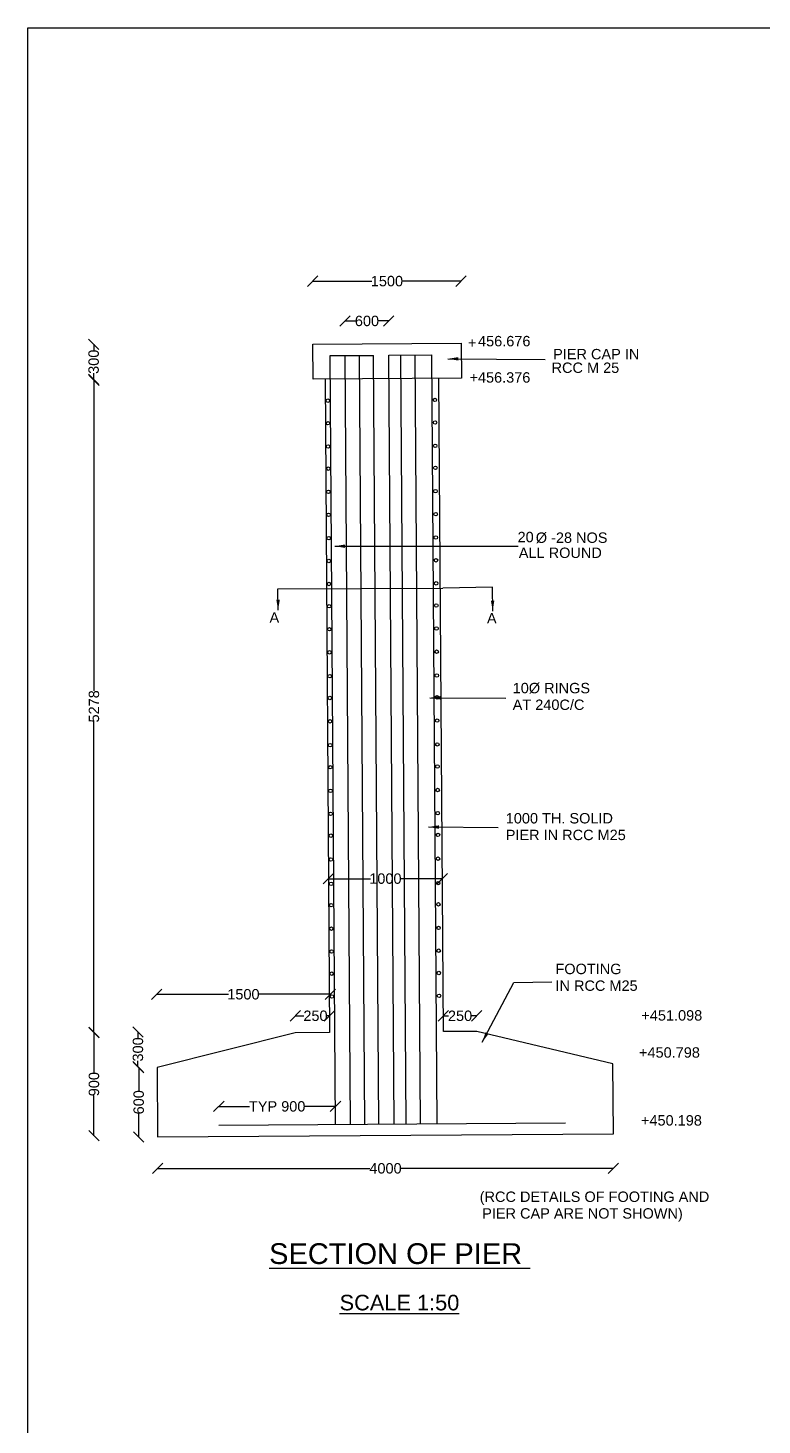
# Model space of a CAD drawing. Header units: millimetres. Extents: x -53237271 to -53214178, y 22158401 to 22173572.
# Drawn here: x -53237271 to -53233735, y 22166847 to 22173572 of the extents above; entities that cross this region are included whole.
import ezdxf

# ---------------------------------------------------------------- set-up
doc = ezdxf.new("R2010")
doc.units = ezdxf.units.MM
doc.header["$MEASUREMENT"] = 0
for name, color, linetype in [('DIMENSION', 7, 'Continuous'), ('DRAWING', 2, 'Continuous'), ('TEXT', 7, 'Continuous')]:
    doc.layers.add(name, color=color, linetype=linetype)
doc.styles.get("Standard").update_dxf_attribs({"font": 'arial.ttf', "height": 50})
doc.dimstyles.get("Standard").update_dxf_attribs({"dimtxt": 50, "dimasz": 50, "dimexe": 0.18, "dimexo": 0.0625, "dimgap": 0.09, "dimtad": 0, "dimdec": 0, "dimzin": 0, "dimdsep": 46, "dimtxsty": 'Standard', "dimblk": 'OBLIQUE', "dimcen": 0.09, "dimse1": 1, "dimse2": 1, "dimadec": 0, "dimazin": 0, "dimtfac": 1, "dimtdec": 0, "dimtofl": 0, "dimtmove": 0, "dimatfit": 3, "dimfxl": 1, "dimtolj": 1, "dimtzin": 0, "dimarcsym": 0})

# ---------------------------------------------------------------- blocks, each defined once
blk = doc.blocks.new('_Oblique')
at = {"color": 0, "linetype": 'ByBlock', "lineweight": -2}
blk.add_line((-0.5, -0.5), (0.5, 0.5), dxfattribs=at)
blk = doc.blocks.new('*D55')
at = {"layer": 'Defpoints', "color": 0, "transparency": 16777216}
for p in [(-53235899, 22172352.9), (-53235899, 22172049), (-53235184.3, 22172054)]:
    blk.add_point(p, dxfattribs=at)
at = {"layer": 'DIMENSION', "color": 0, "lineweight": -2, "transparency": 16777216}
for p, q in [((-53235899, 22172352.9), (-53235614, 22172352.9)), ((-53235184.3, 22172352.9), (-53235469.4, 22172352.9))]:
    blk.add_line(p, q, dxfattribs=at)
at = {"layer": 'DIMENSION', "color": 0, "lineweight": -2, "transparency": 16777216, "xscale": 50, "yscale": 50, "zscale": 50, "rotation": 180}
blk.add_blockref('_Oblique', (-53235899, 22172352.9), dxfattribs=at)
at = {"layer": 'DIMENSION', "color": 0, "lineweight": -2, "transparency": 16777216, "xscale": 50, "yscale": 50, "zscale": 50}
blk.add_blockref('_Oblique', (-53235184.3, 22172352.9), dxfattribs=at)
at = {"layer": 'DIMENSION', "color": 0, "transparency": 16777216, "insert": (-53235541.7, 22172352.9), "char_height": 50, "attachment_point": 5}
blk.add_mtext('\\A1;1500', dxfattribs=at)
blk = doc.blocks.new('*D56')
at = {"layer": 'Defpoints', "color": 0, "transparency": 16777216}
for p in [(-53235823.4, 22169475.3), (-53235275, 22169479.1), (-53235275, 22169476.7)]:
    blk.add_point(p, dxfattribs=at)
at = {"layer": 'DIMENSION', "color": 0, "lineweight": -2, "transparency": 16777216}
for p, q in [((-53235823.4, 22169476.7), (-53235621.5, 22169476.7)), ((-53235275, 22169476.7), (-53235476.9, 22169476.7))]:
    blk.add_line(p, q, dxfattribs=at)
at = {"layer": 'DIMENSION', "color": 0, "lineweight": -2, "transparency": 16777216, "xscale": 50, "yscale": 50, "zscale": 50, "rotation": 180}
blk.add_blockref('_Oblique', (-53235823.4, 22169476.7), dxfattribs=at)
at = {"layer": 'DIMENSION', "color": 0, "lineweight": -2, "transparency": 16777216, "xscale": 50, "yscale": 50, "zscale": 50}
blk.add_blockref('_Oblique', (-53235275, 22169476.7), dxfattribs=at)
at = {"layer": 'DIMENSION', "color": 0, "transparency": 16777216, "insert": (-53235549.2, 22169476.7), "char_height": 50, "attachment_point": 5}
blk.add_mtext('\\A1;1000', dxfattribs=at)
blk = doc.blocks.new('*D57')
at = {"layer": 'Defpoints', "color": 0, "transparency": 16777216}
for p in [(-53235818.3, 22168816.5), (-53235983.5, 22168734.4), (-53235818.3, 22168735.5)]:
    blk.add_point(p, dxfattribs=at)
at = {"layer": 'DIMENSION', "color": 0, "lineweight": -2, "transparency": 16777216}
for p, q in [((-53235983.5, 22168816.5), (-53235941.7, 22168816.5)), ((-53235818.3, 22168816.5), (-53235830.4, 22168816.5))]:
    blk.add_line(p, q, dxfattribs=at)
at = {"layer": 'DIMENSION', "color": 0, "lineweight": -2, "transparency": 16777216, "xscale": 50, "yscale": 50, "zscale": 50, "rotation": 180}
blk.add_blockref('_Oblique', (-53235983.5, 22168816.5), dxfattribs=at)
at = {"layer": 'DIMENSION', "color": 0, "lineweight": -2, "transparency": 16777216, "xscale": 50, "yscale": 50, "zscale": 50}
blk.add_blockref('_Oblique', (-53235818.3, 22168816.5), dxfattribs=at)
at = {"layer": 'DIMENSION', "color": 0, "transparency": 16777216, "insert": (-53235886, 22168816.5), "char_height": 50, "attachment_point": 5}
blk.add_mtext('\\A1;250', dxfattribs=at)
blk = doc.blocks.new('*D58')
at = {"layer": 'Defpoints', "color": 0, "transparency": 16777216}
for p in [(-53235109.2, 22168816.4), (-53235269.9, 22168742.9), (-53235109.2, 22168741.4)]:
    blk.add_point(p, dxfattribs=at)
at = {"layer": 'DIMENSION', "color": 0, "lineweight": -2, "transparency": 16777216}
for p, q in [((-53235269.9, 22168816.4), (-53235245.2, 22168816.4)), ((-53235109.2, 22168816.4), (-53235133.9, 22168816.4))]:
    blk.add_line(p, q, dxfattribs=at)
at = {"layer": 'DIMENSION', "color": 0, "lineweight": -2, "transparency": 16777216, "xscale": 50, "yscale": 50, "zscale": 50, "rotation": 180}
blk.add_blockref('_Oblique', (-53235269.9, 22168816.4), dxfattribs=at)
at = {"layer": 'DIMENSION', "color": 0, "lineweight": -2, "transparency": 16777216, "xscale": 50, "yscale": 50, "zscale": 50}
blk.add_blockref('_Oblique', (-53235109.2, 22168816.4), dxfattribs=at)
at = {"layer": 'DIMENSION', "color": 0, "transparency": 16777216, "insert": (-53235189.5, 22168816.4), "char_height": 50, "attachment_point": 5}
blk.add_mtext('\\A1;250', dxfattribs=at)
blk = doc.blocks.new('*D59')
at = {"layer": 'Defpoints', "color": 0, "transparency": 16777216}
for p in [(-53236650.9, 22168920), (-53236650.9, 22168914.8), (-53235815, 22168911)]:
    blk.add_point(p, dxfattribs=at)
at = {"layer": 'DIMENSION', "color": 0, "lineweight": -2, "transparency": 16777216}
for p, q in [((-53236650.9, 22168920), (-53236305.3, 22168920)), ((-53235815, 22168920), (-53236160.7, 22168920))]:
    blk.add_line(p, q, dxfattribs=at)
at = {"layer": 'DIMENSION', "color": 0, "lineweight": -2, "transparency": 16777216, "xscale": 50, "yscale": 50, "zscale": 50, "rotation": 180}
blk.add_blockref('_Oblique', (-53236650.9, 22168920), dxfattribs=at)
at = {"layer": 'DIMENSION', "color": 0, "lineweight": -2, "transparency": 16777216, "xscale": 50, "yscale": 50, "zscale": 50}
blk.add_blockref('_Oblique', (-53235815, 22168920), dxfattribs=at)
at = {"layer": 'DIMENSION', "color": 0, "transparency": 16777216, "insert": (-53236233, 22168920), "char_height": 50, "attachment_point": 5}
blk.add_mtext('\\A1;1500', dxfattribs=at)
blk = doc.blocks.new('*D60')
at = {"layer": 'Defpoints', "color": 0, "transparency": 16777216}
for p in [(-53236740.8, 22168738.4), (-53236737.2, 22168738.4), (-53236733.7, 22168571.2)]:
    blk.add_point(p, dxfattribs=at)
at = {"layer": 'DIMENSION', "color": 0, "lineweight": -2, "transparency": 16777216}
for p, q in [((-53236740.8, 22168738.4), (-53236740.8, 22168710)), ((-53236740.8, 22168571.2), (-53236740.8, 22168599.6))]:
    blk.add_line(p, q, dxfattribs=at)
at = {"layer": 'DIMENSION', "color": 0, "lineweight": -2, "transparency": 16777216, "xscale": 50, "yscale": 50, "zscale": 50}
for p, rotation in [((-53236740.8, 22168738.4), 90), ((-53236740.8, 22168571.2), 270)]:
    blk.add_blockref('_Oblique', p, dxfattribs=dict(at, rotation=rotation))
at = {"layer": 'DIMENSION', "color": 0, "transparency": 16777216, "insert": (-53236740.8, 22168654.8), "char_height": 50, "attachment_point": 5, "rotation": 90}
blk.add_mtext('\\A1;300', dxfattribs=at)
blk = doc.blocks.new('*D61')
at = {"layer": 'Defpoints', "color": 0, "transparency": 16777216}
for p in [(-53236648.3, 22168567), (-53236737.2, 22168233.6), (-53236646.6, 22168233.6)]:
    blk.add_point(p, dxfattribs=at)
at = {"layer": 'DIMENSION', "color": 0, "lineweight": -2, "transparency": 16777216}
for p, q in [((-53236737.2, 22168567), (-53236737.2, 22168455.7)), ((-53236737.2, 22168233.6), (-53236737.2, 22168344.9))]:
    blk.add_line(p, q, dxfattribs=at)
at = {"layer": 'DIMENSION', "color": 0, "lineweight": -2, "transparency": 16777216, "xscale": 50, "yscale": 50, "zscale": 50}
for p, rotation in [((-53236737.2, 22168567), 90), ((-53236737.2, 22168233.6), 270)]:
    blk.add_blockref('_Oblique', p, dxfattribs=dict(at, rotation=rotation))
at = {"layer": 'DIMENSION', "color": 0, "transparency": 16777216, "insert": (-53236737.2, 22168400.3), "char_height": 50, "attachment_point": 5, "rotation": 90}
blk.add_mtext('\\A1;600', dxfattribs=at)
blk = doc.blocks.new('*D62')
at = {"layer": 'Defpoints', "color": 0, "transparency": 16777216}
for p in [(-53236351.4, 22168380.3), (-53236351.4, 22168289.7), (-53235789.4, 22168293.6)]:
    blk.add_point(p, dxfattribs=at)
at = {"layer": 'DIMENSION', "color": 0, "lineweight": -2, "transparency": 16777216}
for p, q in [((-53236351.4, 22168380.3), (-53236203.9, 22168380.3)), ((-53235789.4, 22168380.3), (-53235936.9, 22168380.3))]:
    blk.add_line(p, q, dxfattribs=at)
at = {"layer": 'DIMENSION', "color": 0, "lineweight": -2, "transparency": 16777216, "xscale": 50, "yscale": 50, "zscale": 50, "rotation": 180}
blk.add_blockref('_Oblique', (-53236351.4, 22168380.3), dxfattribs=at)
at = {"layer": 'DIMENSION', "color": 0, "lineweight": -2, "transparency": 16777216, "xscale": 50, "yscale": 50, "zscale": 50}
blk.add_blockref('_Oblique', (-53235789.4, 22168380.3), dxfattribs=at)
at = {"layer": 'DIMENSION', "color": 0, "transparency": 16777216, "insert": (-53236070.4, 22168380.3), "char_height": 50, "attachment_point": 5}
blk.add_mtext('\\A1;TYP 900', dxfattribs=at)
blk = doc.blocks.new('*D63')
at = {"layer": 'Defpoints', "color": 0, "transparency": 16777216}
for p in [(-53236646.6, 22168233.6), (-53234450.6, 22168248.7), (-53236646.6, 22168082.1)]:
    blk.add_point(p, dxfattribs=at)
at = {"layer": 'DIMENSION', "color": 0, "lineweight": -2, "transparency": 16777216}
for p, q in [((-53236646.6, 22168082.1), (-53235624.3, 22168082.1)), ((-53234450.6, 22168082.1), (-53235472.9, 22168082.1))]:
    blk.add_line(p, q, dxfattribs=at)
at = {"layer": 'DIMENSION', "color": 0, "lineweight": -2, "transparency": 16777216, "xscale": 50, "yscale": 50, "zscale": 50, "rotation": 180}
blk.add_blockref('_Oblique', (-53236646.6, 22168082.1), dxfattribs=at)
at = {"layer": 'DIMENSION', "color": 0, "lineweight": -2, "transparency": 16777216, "xscale": 50, "yscale": 50, "zscale": 50}
blk.add_blockref('_Oblique', (-53234450.6, 22168082.1), dxfattribs=at)
at = {"layer": 'DIMENSION', "color": 0, "transparency": 16777216, "insert": (-53235548.6, 22168082.1), "char_height": 50, "attachment_point": 5}
blk.add_mtext('\\A1;4000', dxfattribs=at)
blk = doc.blocks.new('*D64')
at = {"layer": 'Defpoints', "color": 0, "transparency": 16777216}
for p in [(-53236952.7, 22168735.7), (-53235790.7, 22168735.7), (-53235787.3, 22168239.5)]:
    blk.add_point(p, dxfattribs=at)
at = {"layer": 'DIMENSION', "color": 0, "lineweight": -2, "transparency": 16777216}
for p, q in [((-53236952.7, 22168735.7), (-53236952.7, 22168542.9)), ((-53236952.7, 22168239.5), (-53236952.7, 22168432.4))]:
    blk.add_line(p, q, dxfattribs=at)
at = {"layer": 'DIMENSION', "color": 0, "lineweight": -2, "transparency": 16777216, "xscale": 50, "yscale": 50, "zscale": 50}
for p, rotation in [((-53236952.7, 22168735.7), 90), ((-53236952.7, 22168239.5), 270)]:
    blk.add_blockref('_Oblique', p, dxfattribs=dict(at, rotation=rotation))
at = {"layer": 'DIMENSION', "color": 0, "transparency": 16777216, "insert": (-53236952.7, 22168487.6), "char_height": 50, "attachment_point": 5, "rotation": 90}
blk.add_mtext('\\A1;900', dxfattribs=at)
blk = doc.blocks.new('*D65')
at = {"layer": 'Defpoints', "color": 0, "transparency": 16777216}
for p in [(-53236959.8, 22171875.6), (-53236952.7, 22171875.6), (-53236952.7, 22168736.9)]:
    blk.add_point(p, dxfattribs=at)
at = {"layer": 'DIMENSION', "color": 0, "lineweight": -2, "transparency": 16777216}
for p, q in [((-53236952.7, 22171875.6), (-53236952.7, 22170381)), ((-53236952.7, 22168736.9), (-53236952.7, 22170231.4))]:
    blk.add_line(p, q, dxfattribs=at)
at = {"layer": 'DIMENSION', "color": 0, "lineweight": -2, "transparency": 16777216, "xscale": 50, "yscale": 50, "zscale": 50}
for p, rotation in [((-53236952.7, 22171875.6), 90), ((-53236952.7, 22168736.9), 270)]:
    blk.add_blockref('_Oblique', p, dxfattribs=dict(at, rotation=rotation))
at = {"layer": 'DIMENSION', "color": 0, "transparency": 16777216, "insert": (-53236952.7, 22170306.2), "char_height": 50, "attachment_point": 5, "rotation": 90}
blk.add_mtext('\\A1;5278', dxfattribs=at)
blk = doc.blocks.new('*D66')
at = {"layer": 'Defpoints', "color": 0, "transparency": 16777216}
for p in [(-53235899, 22172049), (-53236954.1, 22171880.7), (-53235897.8, 22171880.7)]:
    blk.add_point(p, dxfattribs=at)
at = {"layer": 'DIMENSION', "color": 0, "lineweight": -2, "transparency": 16777216}
for p, q in [((-53236954.1, 22172049), (-53236954.1, 22172020.1)), ((-53236954.1, 22171880.7), (-53236954.1, 22171909.6))]:
    blk.add_line(p, q, dxfattribs=at)
at = {"layer": 'DIMENSION', "color": 0, "lineweight": -2, "transparency": 16777216, "xscale": 50, "yscale": 50, "zscale": 50}
for p, rotation in [((-53236954.1, 22172049), 90), ((-53236954.1, 22171880.7), 270)]:
    blk.add_blockref('_Oblique', p, dxfattribs=dict(at, rotation=rotation))
at = {"layer": 'DIMENSION', "color": 0, "transparency": 16777216, "insert": (-53236954.1, 22171964.9), "char_height": 50, "attachment_point": 5, "rotation": 90}
blk.add_mtext('\\A1;300', dxfattribs=at)
blk = doc.blocks.new('*D170')
at = {"layer": 'Defpoints', "color": 0, "transparency": 16777216}
for p in [(-53235532.7, 22172161.2), (-53235743.1, 22171994.8), (-53235532.7, 22171996.3)]:
    blk.add_point(p, dxfattribs=at)
at = {"layer": 'DIMENSION', "color": 0, "lineweight": -2, "transparency": 16777216}
for p, q in [((-53235743.1, 22172161.2), (-53235693.3, 22172161.2)), ((-53235532.7, 22172161.2), (-53235582.5, 22172161.2))]:
    blk.add_line(p, q, dxfattribs=at)
at = {"layer": 'DIMENSION', "color": 0, "lineweight": -2, "transparency": 16777216, "xscale": 50, "yscale": 50, "zscale": 50, "rotation": 180}
blk.add_blockref('_Oblique', (-53235743.1, 22172161.2), dxfattribs=at)
at = {"layer": 'DIMENSION', "color": 0, "lineweight": -2, "transparency": 16777216, "xscale": 50, "yscale": 50, "zscale": 50}
blk.add_blockref('_Oblique', (-53235532.7, 22172161.2), dxfattribs=at)
at = {"layer": 'DIMENSION', "color": 0, "transparency": 16777216, "insert": (-53235637.9, 22172161.2), "char_height": 50, "attachment_point": 5}
blk.add_mtext('\\A1;600', dxfattribs=at)

msp = doc.modelspace()

# ---------------------------------------------------------------- linework, layer by layer
at = {"layer": 'DIMENSION', "color": 0}
msp.add_lwpolyline([(-53214178, 22158401.3), (-53237270.9, 22158401.3), (-53237270.9, 22173571.8), (-53214178, 22173571.8)], close=True, dxfattribs=at)
at = {"layer": 'DRAWING', "color": 0}
msp.add_lwpolyline([(-53235899, 22172049), (-53235184.3, 22172054), (-53235183.2, 22171885.6), (-53235897.8, 22171880.7)], close=True, dxfattribs=at)
for points in [[(-53235814.9, 22171994.3), (-53235606.5, 22171995.7)], [(-53235789.4, 22168293.6), (-53235814.9, 22171994.3)], [(-53235717.6, 22168294.1), (-53235743.1, 22171994.8)], [(-53235647.7, 22168294.5), (-53235673.2, 22171995.3)], [(-53235580.9, 22168295), (-53235606.5, 22171995.7)], [(-53235532.7, 22171996.3), (-53235325.3, 22171997.7)], [(-53235507.2, 22168295.5), (-53235532.7, 22171996.3)], [(-53235449.1, 22168295.9), (-53235474.6, 22171996.7)], [(-53235379.6, 22168296.4), (-53235405.1, 22171997.1)], [(-53235299.8, 22168296.9), (-53235325.3, 22171997.7)], [(-53236646.6, 22168233.6), (-53234450.6, 22168248.7), (-53234452.9, 22168584.8), (-53235109.2, 22168741.4), (-53235269.9, 22168740.3), (-53235291.6, 22171884.9)], [(-53235840, 22171881.1), (-53235818.3, 22168735.5), (-53235983.5, 22168734.4), (-53236648.3, 22168567), (-53236646.6, 22168233.6)], [(-53236351.4, 22168289.7), (-53234682.1, 22168301.2)]]:
    msp.add_lwpolyline(points, dxfattribs=at)
for centre in [(-53235826.6, 22171777.7), (-53235310.6, 22171781.3), (-53235825.9, 22171668.9), (-53235309.8, 22171672.4), (-53235825.1, 22171556.9), (-53235309.1, 22171560.5), (-53235824.3, 22171450.6), (-53235308.3, 22171454.1), (-53235823.6, 22171338.7), (-53235307.6, 22171342.2), (-53235822.8, 22171227.8), (-53235306.8, 22171231.3), (-53235822, 22171115.6), (-53235306, 22171119.2), (-53235821.3, 22171005.7), (-53235305.3, 22171009.3), (-53235820.5, 22170895.2), (-53235304.5, 22170898.7), (-53235819.8, 22170788.1), (-53235303.8, 22170791.7), (-53235819, 22170677.3), (-53235303, 22170680.8), (-53235818.2, 22170565.9), (-53235302.2, 22170569.4), (-53235817.4, 22170451.2), (-53235301.4, 22170454.7), (-53235816.7, 22170346.3), (-53235300.7, 22170349.9), (-53235816, 22170234.2), (-53235299.9, 22170237.7), (-53235815.2, 22170119.5), (-53235299.1, 22170123), (-53235814.4, 22170013.1), (-53235298.4, 22170016.6), (-53235813.6, 22169899.6), (-53235297.6, 22169903.2), (-53235296.9, 22169792.3), (-53235812.9, 22169788.8), (-53235812.2, 22169683.9), (-53235296.1, 22169687.4), (-53235811.4, 22169569.2), (-53235295.3, 22169572.7), (-53235294.5, 22169455.5), (-53235810.6, 22169451.9), (-53235809.8, 22169349.4), (-53235293.8, 22169353), (-53235809.1, 22169236), (-53235293, 22169239.6), (-53235808.3, 22169126.4), (-53235292.3, 22169130), (-53235807.6, 22169019.4), (-53235291.6, 22169022.9), (-53235806.8, 22168909.5), (-53235290.8, 22168913)]:
    msp.add_circle(centre, 8.37, dxfattribs=at)

# ---------------------------------------------------------------- texts
at = {"layer": 'DIMENSION'}
for p in [(-53236107.3, 22170709.1), (-53235060, 22170705.4)]:
    msp.add_text('A', height=50, dxfattribs=at).set_placement(p)
at = {"layer": 'TEXT', "color": 0}
for s, height, p in [('456.676', 50, (-53235102.9, 22172039.3)), ('+', 50, (-53235151.1, 22172031.5)), ('PIER CAP IN ', 50, (-53234741.3, 22171976.7)), ('RCC M 25', 50, (-53234748.8, 22171911.2)), ('+456.376', 50, (-53235144.2, 22171864.5)), ('20', 50, (-53234912.5, 22171096.2)), ('Ø -28 NOS', 50, (-53234824.8, 22171093.1)), ('ALL ROUND', 50, (-53234906.5, 22171020.4)), ('10Ø RINGS ', 50, (-53234936, 22170369.2)), ('AT 240C/C', 50, (-53234936, 22170288.9)), ('1000 TH. SOLID ', 50, (-53234969.4, 22169742.5)), ('PIER IN RCC M25', 50, (-53234969.4, 22169662.2)), ('FOOTING ', 50, (-53234730, 22169017.1)), ('IN RCC M25', 50, (-53234730, 22168936.7)), ('+451.098', 50, (-53234316.3, 22168793.7)), ('+450.798', 50, (-53234327.5, 22168615.1)), ('+450.198', 50, (-53234318, 22168288.3)), ('(RCC DETAILS OF FOOTING AND  ', 50, (-53235094.9, 22167920.7)), ('PIER CAP ARE NOT SHOWN)', 50, (-53235083, 22167840.4)), ('%%USECTION OF PIER ', 100, (-53236109.1, 22167621.8)), ('%%USCALE 1:50', 75, (-53235769.6, 22167398.6))]:
    msp.add_text(s, height=height, dxfattribs=at).set_placement(p)

# ---------------------------------------------------------------- dimensions: what is measured, and where the dimension line sits
at = {"layer": 'DIMENSION', "color": 0}
for base, p1, p2, text, picture, middle in [((-53235899, 22172352.9), (-53235184.3, 22172054), (-53235899, 22172049), '1500', '*D55', (-53235541.7, 22172352.9)), ((-53235532.7, 22172161.2), (-53235743.1, 22171994.8), (-53235532.7, 22171996.3), '600', '*D170', (-53235637.9, 22172161.2)), ((-53235275, 22169476.7), (-53235823.4, 22169475.3), (-53235275, 22169479.1), '1000', '*D56', (-53235549.2, 22169476.7)), ((-53236650.9, 22168920), (-53235815, 22168911), (-53236650.9, 22168914.8), '1500', '*D59', (-53236233, 22168920)), ((-53235109.2, 22168816.4), (-53235269.9, 22168742.9), (-53235109.2, 22168741.4), '250', '*D58', (-53235189.5, 22168816.4)), ((-53236351.4, 22168380.3), (-53235789.4, 22168293.6), (-53236351.4, 22168289.7), 'TYP 900', '*D62', (-53236070.4, 22168380.3)), ((-53236646.6, 22168082.1), (-53234450.6, 22168248.7), (-53236646.6, 22168233.6), '4000', '*D63', (-53235548.6, 22168082.1))]:
    dim = msp.add_linear_dim(base=base, p1=p1, p2=p2, text=text, dimstyle='Standard', dxfattribs=at)
    dim.commit()
    dim.dimension.update_dxf_attribs({"geometry": picture, "text_midpoint": middle})
for base, p1, p2, text, picture, middle in [((-53236954.1, 22171880.7), (-53235899, 22172049), (-53235897.8, 22171880.7), '300', '*D66', (-53236954.1, 22171964.9)), ((-53236952.7, 22171875.6), (-53236952.7, 22168736.9), (-53236959.8, 22171875.6), '5278', '*D65', (-53236952.7, 22170306.2)), ((-53236952.7, 22168735.7), (-53235787.3, 22168239.5), (-53235790.7, 22168735.7), '900', '*D64', (-53236952.7, 22168487.6)), ((-53236740.8, 22168738.4), (-53236733.7, 22168571.2), (-53236737.2, 22168738.4), '300', '*D60', (-53236740.8, 22168654.8)), ((-53236737.2, 22168233.6), (-53236648.3, 22168567), (-53236646.6, 22168233.6), '600', '*D61', (-53236737.2, 22168400.3))]:
    dim = msp.add_linear_dim(base=base, p1=p1, p2=p2, angle=90, text=text, dimstyle='Standard', dxfattribs=at)
    dim.commit()
    dim.dimension.update_dxf_attribs({"geometry": picture, "text_midpoint": middle})
dim = msp.add_linear_dim(base=(-53235818.3, 22168816.5), p1=(-53235983.5, 22168734.4), p2=(-53235818.3, 22168735.5), text='250', dimstyle='Standard', dxfattribs=at)
dim.commit()
dim.dimension.update_dxf_attribs({"geometry": '*D57', "text_midpoint": (-53235886, 22168816.5), "dimtype": 160})

# ---------------------------------------------------------------- leaders
for points in [[(-53235247.9, 22171979.2), (-53234780, 22171976.6)], [(-53235793, 22171077.2), (-53234909.7, 22171076.7)], [(-53235032.1, 22170765.1), (-53235033.7, 22170879.8), (-53235272.7, 22170875)], [(-53236065.7, 22170769), (-53236066.5, 22170872.6), (-53235272.7, 22170875)], [(-53235335, 22170347.6), (-53234968.9, 22170345.1)], [(-53235341.5, 22169725.5), (-53235006.5, 22169723.5)], [(-53235083.2, 22168689), (-53234930.4, 22168977.5), (-53234746.8, 22168980.3)]]:
    msp.add_leader(points, dimstyle='Standard', override={"dimgap": 0.09, "dimtad": 0}, dxfattribs=at)

doc.saveas('drawing.dxf')
